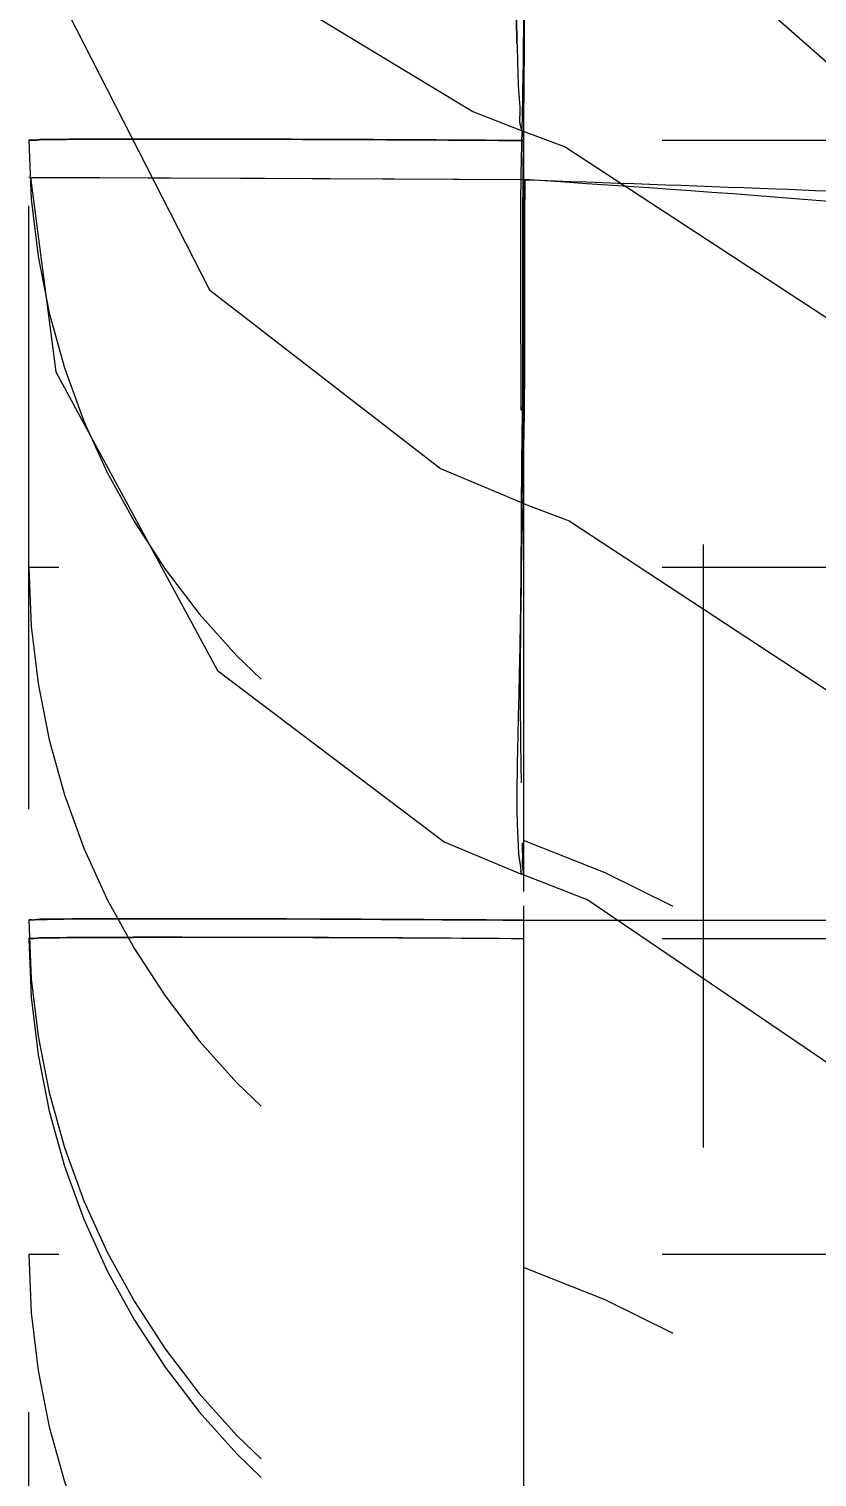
# Model space of a CAD drawing. Header units: millimetres. Extents: x 1147 to 12155, y -6137 to -4403.
# Drawn here: x 3291.451 to 3293.584, y -5386.973 to -5383.051 of the extents above; entities that cross this region are included whole.
import ezdxf

# ---------------------------------------------------------------- set-up
doc = ezdxf.new("R2010")
doc.units = ezdxf.units.MM
doc.header["$LTSCALE"] = 16.335
doc.linetypes.add('HIDDEN', pattern=[0.2, 0.1, -0.1])
doc.layers.add('DEFAULT_2', color=8, linetype='HIDDEN')

msp = doc.modelspace()

# ---------------------------------------------------------------- linework, layer by layer
at = {"layer": 'DEFAULT_2', "color": 8, "linetype": 'HIDDEN'}
for p, q in [((3293.2771, -5402.4154), (3293.2771, -5115.1277)), ((3292.7901, -5388.6539), (3292.7901, -5127.2168)), ((3291.4507, -5388.4307), (3291.4507, -5129.1123)), ((3292.7901, -5390.3263), (3292.7907, -5344.0182)), ((3291.5087, -5382.9133), (3291.9391, -5383.7571)), ((3292.1981, -5383.0002), (3292.6525, -5383.2746)), ((3292.6525, -5383.2746), (3292.7819, -5383.3253)), ((3292.7819, -5383.3252), (3292.9028, -5383.3706)), ((3294.799, -5383.353), (3292.7901, -5383.353)), ((3292.9028, -5383.3706), (3293.8971, -5384.0201)), ((3292.7909, -5383.4596), (3291.4507, -5383.4529)), ((3291.453, -5383.4529), (3292.0908, -5383.4553)), ((3291.4552, -5383.4529), (3291.5236, -5383.9797)), ((3292.0908, -5383.4553), (3292.7907, -5383.4588)), ((3291.9391, -5383.7571), (3292.5648, -5384.2414)), ((3291.5236, -5383.9797), (3291.9615, -5384.7883)), ((3292.5648, -5384.2414), (3292.784, -5384.3338)), ((3292.7844, -5384.3339), (3292.9132, -5384.3826)), ((3292.9132, -5384.3826), (3293.9025, -5385.0333)), ((3294.799, -5384.5093), (3291.4507, -5384.5093)), ((3291.9615, -5384.7883), (3292.5746, -5385.2521)), ((3292.5746, -5385.2521), (3292.7858, -5385.3404)), ((3292.7858, -5385.3402), (3292.9637, -5385.4093)), ((3292.9637, -5385.4093), (3293.9285, -5386.065)), ((3292.7901, -5385.4645), (3294.4725, -5385.4645)), ((3294.799, -5385.5148), (3292.7901, -5385.5148)), ((3294.799, -5386.3695), (3291.4507, -5386.3695))]:
    msp.add_line(p, q, dxfattribs=at)
msp.add_lwpolyline([(3292.4371, -5382.5492), (3293.3717, -5382.9299), (3294.1323, -5383.6023), (3294.6277, -5384.4916), (3294.7989, -5385.4599)], dxfattribs=at)
for centre, radius, start, end in [((3293.4617, -5383.353), 2.011, 179.9991, 250.4883), ((3293.4617, -5384.5093), 2.011, 180, 250.4883), ((3284.6194, -5385.4387), 8.1692, 1.09829, 1.28675), ((3291.7825, -5388.0917), 3.0165, 0, 70.4883), ((3293.4617, -5385.4645), 2.011, 179.9991, 250.4883), ((3291.7995, -5510.2041), 124.6932, 89.544845, 90.030195), ((3293.4617, -5385.5148), 2.011, 179.9991, 250.4883), ((3293.4617, -5386.3695), 2.011, 180, 250.4883), ((3291.7825, -5389.2481), 3.0165, 0, 70.4883)]:
    msp.add_arc(centre, radius, start, end, dxfattribs=at)
for points, knots in [([(3292.7933, -5381.4569), (3292.7876, -5381.5785), (3292.7919, -5381.817), (3292.7831, -5382.1621), (3292.7734, -5382.4792), (3292.7686, -5382.7571), (3292.7682, -5382.9598), (3292.771, -5383.095), (3292.7733, -5383.1742), (3292.7774, -5383.2363), (3292.7777, -5383.283), (3292.7839, -5383.3084), (3292.7802, -5383.3232), (3292.7825, -5383.3253)], [0, 0, 0, 0, 0.195427, 0.382495, 0.55413, 0.704558, 0.828655, 0.879378, 0.921836, 0.955555, 0.980056, 0.994915, 1, 1, 1, 1]), ([(3292.7928, -5382.4501), (3292.7829, -5382.5723), (3292.7904, -5382.8132), (3292.7898, -5383.1616), (3292.7802, -5383.4823), (3292.7817, -5383.7634), (3292.7821, -5383.9682), (3292.7827, -5384.1042), (3292.7823, -5384.1838), (3292.784, -5384.245), (3292.781, -5384.2929), (3292.7873, -5384.3153), (3292.7813, -5384.3329), (3292.7843, -5384.3338)], [0, 0, 0, 0, 0.195267, 0.382777, 0.555016, 0.706135, 0.830451, 0.881022, 0.923118, 0.956349, 0.980422, 0.995048, 1, 1, 1, 1]), ([(3292.7825, -5383.3253), (3292.7858, -5383.3266), (3292.7772, -5383.3008), (3292.7833, -5383.2803), (3292.7761, -5383.2213), (3292.775, -5383.1515), (3292.7717, -5383.0589), (3292.7701, -5382.903), (3292.7706, -5382.777), (3292.7717, -5382.6878)], [0, 0, 0, 0, 0.016515, 0.066592, 0.149684, 0.264173, 0.408365, 0.580489, 1, 1, 1, 1]), ([(3292.7843, -5384.3338), (3292.7868, -5384.3342), (3292.782, -5384.3171), (3292.7875, -5384.3013), (3292.7852, -5384.2598), (3292.787, -5384.2091), (3292.787, -5384.1418), (3292.7877, -5384.0263), (3292.7876, -5383.8508), (3292.7873, -5383.6081), (3292.7898, -5383.3281), (3292.7941, -5383.0197), (3292.7904, -5382.8057), (3292.7895, -5382.6955)], [0, 0, 0, 0, 0.004599, 0.018418, 0.041399, 0.073463, 0.114335, 0.163589, 0.285524, 0.435338, 0.608075, 0.798293, 1, 1, 1, 1]), ([(3291.4507, -5383.3529), (3291.4507, -5383.3509), (3291.4634, -5383.3537), (3291.4768, -5383.3498), (3291.5088, -5383.351), (3291.5694, -5383.3492), (3291.6755, -5383.3494), (3291.832, -5383.3489), (3292.028, -5383.3493), (3292.3515, -5383.3504), (3292.6094, -5383.3518), (3292.7901, -5383.3531)], [0, 0, 0, 0, 0.004536, 0.017903, 0.039983, 0.070628, 0.15701, 0.275205, 0.422376, 0.595468, 1, 1, 1, 1]), ([(3292.7901, -5383.3531), (3292.6094, -5383.3519), (3292.3515, -5383.3504), (3292.028, -5383.3494), (3291.832, -5383.349), (3291.6755, -5383.3495), (3291.5694, -5383.3492), (3291.5088, -5383.3511), (3291.4768, -5383.3498), (3291.4634, -5383.3537), (3291.4507, -5383.3509), (3291.4507, -5383.3529)], [0, 0, 0, 0, 0.404533, 0.577626, 0.724797, 0.842992, 0.929375, 0.96002, 0.982099, 0.995466, 1, 1, 1, 1]), ([(3292.7858, -5385.3402), (3292.7825, -5385.339), (3292.7838, -5385.3216), (3292.7771, -5385.2974), (3292.7756, -5385.2493), (3292.7724, -5385.1876), (3292.7724, -5385.1084), (3292.7746, -5384.9733), (3292.7802, -5384.7699), (3292.7841, -5384.49), (3292.7846, -5384.1701), (3292.7935, -5383.8222), (3292.7921, -5383.5822), (3292.7939, -5383.4597)], [0, 0, 0, 0, 0.005615, 0.02083, 0.045378, 0.078872, 0.120894, 0.171086, 0.294498, 0.445156, 0.617419, 0.804613, 1, 1, 1, 1]), ([(3292.7933, -5383.4589), (3292.7907, -5383.6545), (3292.7965, -5384.1007), (3292.7757, -5384.6994), (3292.7832, -5385.1026), (3292.7866, -5385.2553)], [0, 0, 0, 0, 0.326666, 0.744984, 1, 1, 1, 1]), ([(3293.9506, -5383.5489), (3293.8654, -5383.5402), (3293.4793, -5383.5042), (3293.0923, -5383.4786), (3292.7907, -5383.4588)], [0, 0, 0, 0, 0.220662, 1, 1, 1, 1]), ([(3292.7909, -5383.4595), (3293.0178, -5383.4669), (3293.4359, -5383.482), (3293.9971, -5383.5048), (3294.4162, -5383.5314), (3294.6452, -5383.5525), (3294.7293, -5383.5707)], [0, 0, 0, 0, 0.350671, 0.646193, 0.867106, 1, 1, 1, 1]), ([(3292.7871, -5385.2821), (3292.7874, -5385.2968), (3292.7832, -5385.3066), (3292.7903, -5385.3418), (3292.7858, -5385.3402)], [0, 0, 0, 0, 0.755569, 1, 1, 1, 1]), ([(3292.7901, -5385.4646), (3292.6094, -5385.4634), (3292.3515, -5385.4619), (3292.028, -5385.4609), (3291.832, -5385.4604), (3291.6755, -5385.461), (3291.5694, -5385.4607), (3291.5088, -5385.4626), (3291.4768, -5385.4614), (3291.4634, -5385.4652), (3291.4507, -5385.4625), (3291.4507, -5385.4645)], [0, 0, 0, 0, 0.404532, 0.577624, 0.724795, 0.842989, 0.929372, 0.960017, 0.982097, 0.995464, 1, 1, 1, 1]), ([(3291.4507, -5385.4645), (3291.4507, -5385.4631), (3291.4593, -5385.4646), (3291.4685, -5385.4621), (3291.4903, -5385.4626), (3291.5318, -5385.4612), (3291.6047, -5385.4611), (3291.6673, -5385.4607), (3291.7038, -5385.4606)], [0, 0, 0, 0, 0.016433, 0.064645, 0.144361, 0.25516, 0.568251, 1, 1, 1, 1]), ([(3291.7038, -5385.4606), (3291.7718, -5385.4605), (3292.1339, -5385.4606), (3292.496, -5385.4625), (3292.7901, -5385.4646)], [0, 0, 0, 0, 0.187948, 1, 1, 1, 1]), ([(3292.7901, -5385.5149), (3292.6094, -5385.5137), (3292.3515, -5385.5123), (3292.028, -5385.5112), (3291.832, -5385.5108), (3291.6755, -5385.5113), (3291.5694, -5385.5111), (3291.5088, -5385.5129), (3291.4768, -5385.5117), (3291.4634, -5385.5156), (3291.4507, -5385.5127), (3291.4507, -5385.5148)], [0, 0, 0, 0, 0.404533, 0.577626, 0.724797, 0.842992, 0.929375, 0.96002, 0.982099, 0.995466, 1, 1, 1, 1]), ([(3291.4507, -5385.5148), (3291.4507, -5385.5132), (3291.4604, -5385.5151), (3291.4706, -5385.5122), (3291.4951, -5385.513), (3291.5415, -5385.5114), (3291.6231, -5385.5114), (3291.6931, -5385.511), (3291.7338, -5385.511)], [0, 0, 0, 0, 0.016424, 0.064722, 0.144564, 0.255496, 0.568764, 1, 1, 1, 1])]:
    msp.add_open_spline(points, degree=3, knots=knots, dxfattribs=at)

doc.saveas('drawing.dxf')
